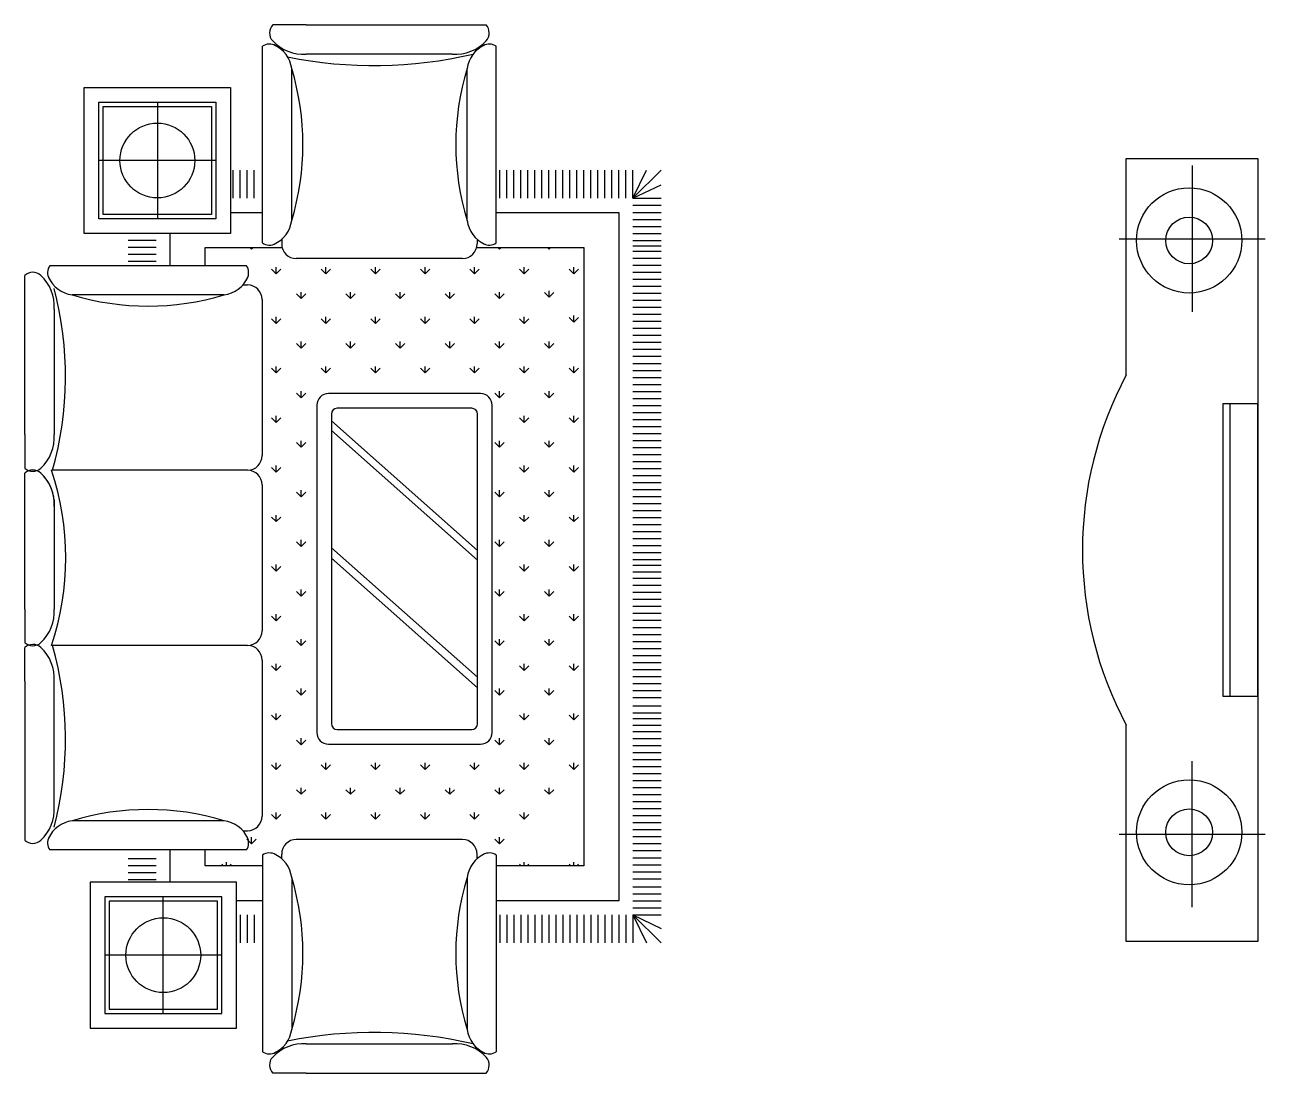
# Model space of a CAD drawing. Header units: millimetres. Extents: x 242 to 4486, y 19 to 3608.
import ezdxf

# ---------------------------------------------------------------- set-up
doc = ezdxf.new("R2010")
doc.units = ezdxf.units.MM
doc.layers.add('Furniture_家具', color=253, linetype='Continuous')

# ---------------------------------------------------------------- blocks, each defined once
blk = doc.blocks.new('沙发3AAB9817-A7BB-4267-5096-0D3EF65C483C', base_point=(-3296.3, -166.9))
at = {"layer": 'Furniture_家具'}
for p, q in [((-2333.2, 3422), (-2448, 3422)), ((-2333.2, 3422), (-1833.2, 3422)), ((-1833.2, 3422), (-1718.4, 3422)), ((-2483.2, 2675.5), (-2483.2, 3348.5)), ((-1833.2, 3322), (-2333.2, 3322)), ((-1683.2, 2675.5), (-1683.2, 3348.5)), ((-2383.2, 2752), (-2383.2, 3272)), ((-1783.2, 2752), (-1783.2, 3272)), ((-3092.8, 3207.4), (-2592.8, 3207.4)), ((-3092.8, 2707.4), (-3092.8, 3207.4)), ((-2592.8, 3207.4), (-2592.8, 2707.4)), ((-3042.8, 3157.4), (-2642.8, 3157.4)), ((-3042.8, 2757.4), (-3042.8, 3157.4)), ((-3027.8, 3142.4), (-2657.8, 3142.4)), ((-3027.8, 2772.4), (-3027.8, 3142.4)), ((-2842.8, 3157.4), (-2842.8, 2757.4)), ((-2657.8, 3142.4), (-2657.8, 2772.4)), ((-2642.8, 3157.4), (-2642.8, 2757.4)), ((-2642.8, 2957.4), (-3042.8, 2957.4)), ((-2583.2, 2828), (-2583.2, 2924)), ((-2559.2, 2828), (-2559.2, 2924)), ((-2535.2, 2828), (-2535.2, 2924)), ((-2511.2, 2828), (-2511.2, 2924)), ((-1671.6, 2828), (-1671.6, 2924)), ((-1647.6, 2828), (-1647.6, 2924)), ((-1623.6, 2828), (-1623.6, 2924)), ((-1599.6, 2828), (-1599.6, 2924)), ((-1575.6, 2828), (-1575.6, 2924)), ((-1551.6, 2828), (-1551.6, 2924)), ((-1527.6, 2828), (-1527.6, 2924)), ((-1503.6, 2828), (-1503.6, 2924)), ((-1479.6, 2828), (-1479.6, 2924)), ((-1455.6, 2828), (-1455.6, 2924)), ((-1431.6, 2828), (-1431.6, 2924)), ((-1407.6, 2828), (-1407.6, 2924)), ((-1383.6, 2828), (-1383.6, 2924)), ((-1359.6, 2828), (-1359.6, 2924)), ((-1335.6, 2828), (-1335.6, 2924)), ((-1311.6, 2828), (-1311.6, 2924)), ((-1287.6, 2828), (-1287.6, 2924)), ((-1263.6, 2828), (-1263.6, 2924)), ((-1239.6, 2828), (-1239.6, 2924)), ((-1215.6, 2828), (-1169.3, 2924)), ((-1215.6, 2828), (-1119.6, 2924)), ((-1215.6, 2828), (-1215.6, 2924)), ((-1215.6, 2828), (-1119.6, 2874.4)), ((-1215.6, 2828), (-1119.6, 2828)), ((-1215.6, 2804), (-1119.6, 2804)), ((-2657.8, 2772.4), (-3027.8, 2772.4)), ((-2592.8, 2780), (-2483.2, 2780)), ((-1683.2, 2780), (-1263.6, 2780)), ((-1263.6, 2780), (-1263.6, 423.4)), ((-1215.6, 2780), (-1119.6, 2780)), ((-2642.8, 2757.4), (-3042.8, 2757.4)), ((-1215.6, 2756), (-1119.6, 2756)), ((-1215.6, 2732), (-1119.6, 2732)), ((-2592.8, 2707.4), (-3092.8, 2707.4)), ((-2847.2, 2684), (-2943.2, 2684)), ((-2799.2, 2597.3), (-2799.2, 2707.4)), ((-2417.4, 2687.7), (-2417.4, 2672)), ((-1749, 2687.7), (-1749, 2672)), ((-1215.6, 2708), (-1119.6, 2708)), ((-1215.6, 2684), (-1119.6, 2684)), ((-2847.2, 2660), (-2943.2, 2660)), ((-2847.2, 2636), (-2943.2, 2636)), ((-2679.2, 2597.3), (-2679.2, 2660)), ((-2679.2, 2660), (-2416, 2660)), ((-2521, 2654.5), (-2526.5, 2660)), ((-2521, 2654.5), (-2521, 2660)), ((-2521, 2654.5), (-2515.5, 2660)), ((-1750.4, 2660), (-1383.6, 2660)), ((-1672.4, 2654.5), (-1677.9, 2660)), ((-1672.4, 2654.5), (-1672.4, 2660)), ((-1672.4, 2654.5), (-1667, 2660)), ((-1502.7, 2654.5), (-1508.2, 2660)), ((-1502.7, 2654.5), (-1502.7, 2660)), ((-1502.7, 2654.5), (-1497.3, 2660)), ((-1383.6, 2660), (-1383.6, 543.4)), ((-1215.6, 2665.4), (-1119.6, 2665.4)), ((-1215.6, 2647.1), (-1119.6, 2647.1)), ((-2537.9, 2597.3), (-3210.8, 2597.3)), ((-2847.2, 2612), (-2943.2, 2612)), ((-2436.1, 2569.7), (-2436.1, 2592.2)), ((-1799, 2622), (-2367.4, 2622)), ((-2266.4, 2569.7), (-2266.4, 2592.2)), ((-2096.7, 2569.7), (-2096.7, 2592.2)), ((-1927, 2569.7), (-1927, 2592.2)), ((-1757.3, 2569.7), (-1757.3, 2592.2)), ((-1587.6, 2569.7), (-1587.6, 2592.2)), ((-1417.9, 2569.7), (-1417.9, 2592.2)), ((-1215.6, 2623.1), (-1119.6, 2623.1)), ((-1215.6, 2599.1), (-1119.6, 2599.1)), ((-3296.3, 2449.1), (-3296.3, 2563.9)), ((-2436.1, 2569.7), (-2452, 2585.6)), ((-2436.1, 2569.7), (-2420.2, 2585.6)), ((-2266.4, 2569.7), (-2282.3, 2585.6)), ((-2266.4, 2569.7), (-2250.5, 2585.6)), ((-2096.7, 2569.7), (-2112.6, 2585.6)), ((-2096.7, 2569.7), (-2080.8, 2585.6)), ((-1927, 2569.7), (-1942.9, 2585.6)), ((-1927, 2569.7), (-1911.1, 2585.6)), ((-1757.3, 2569.7), (-1773.2, 2585.6)), ((-1757.3, 2569.7), (-1741.4, 2585.6)), ((-1587.6, 2569.7), (-1603.5, 2585.6)), ((-1587.6, 2569.7), (-1571.7, 2585.6)), ((-1417.9, 2569.7), (-1433.8, 2585.6)), ((-1417.9, 2569.7), (-1402, 2585.6)), ((-1215.6, 2575.1), (-1119.6, 2575.1)), ((-1215.6, 2551.1), (-1119.6, 2551.1)), ((-2550.1, 2531.6), (-2534.4, 2531.6)), ((-2351.3, 2484.8), (-2351.3, 2507.3)), ((-2181.6, 2484.8), (-2181.6, 2507.3)), ((-2011.9, 2484.8), (-2011.9, 2507.3)), ((-1842.2, 2484.8), (-1842.2, 2507.3)), ((-1672.4, 2484.8), (-1672.4, 2507.3)), ((-1502.7, 2489.2), (-1518.7, 2505.1)), ((-1502.7, 2489.2), (-1502.7, 2511.7)), ((-1502.7, 2489.2), (-1486.8, 2505.1)), ((-1215.6, 2527.1), (-1119.6, 2527.1)), ((-2614.4, 2497.3), (-3134.4, 2497.3)), ((-2484.4, 2481.6), (-2484.4, 1947.3)), ((-2351.3, 2484.8), (-2367.2, 2500.7)), ((-2351.3, 2484.8), (-2335.4, 2500.7)), ((-2181.6, 2484.8), (-2197.5, 2500.7)), ((-2181.6, 2484.8), (-2165.7, 2500.7)), ((-2011.9, 2484.8), (-2027.8, 2500.7)), ((-2011.9, 2484.8), (-1995.9, 2500.7)), ((-1842.2, 2484.8), (-1858.1, 2500.7)), ((-1842.2, 2484.8), (-1826.2, 2500.7)), ((-1672.4, 2484.8), (-1688.4, 2500.7)), ((-1672.4, 2484.8), (-1656.5, 2500.7)), ((-1215.6, 2503.1), (-1119.6, 2503.1)), ((-1215.6, 2479.1), (-1119.6, 2479.1)), ((-3296.3, 2019.6), (-3296.3, 2449.1)), ((-3196.3, 2449.1), (-3196.3, 2019.6)), ((-2436.1, 2400), (-2436.1, 2422.5)), ((-2266.4, 2400), (-2266.4, 2422.5)), ((-2096.7, 2400), (-2096.7, 2422.5)), ((-1927, 2400), (-1927, 2422.5)), ((-1757.3, 2400), (-1757.3, 2422.5)), ((-1587.6, 2400), (-1587.6, 2422.5)), ((-1417.9, 2404.3), (-1433.8, 2420.2)), ((-1417.9, 2404.3), (-1417.9, 2426.8)), ((-1417.9, 2404.3), (-1402, 2420.2)), ((-1215.6, 2455.1), (-1119.6, 2455.1)), ((-1215.6, 2431.1), (-1119.6, 2431.1)), ((-2436.1, 2400), (-2452, 2415.9)), ((-2436.1, 2400), (-2420.2, 2415.9)), ((-2266.4, 2400), (-2282.3, 2415.9)), ((-2266.4, 2400), (-2250.5, 2415.9)), ((-2096.7, 2400), (-2112.6, 2415.9)), ((-2096.7, 2400), (-2080.8, 2415.9)), ((-1927, 2400), (-1942.9, 2415.9)), ((-1927, 2400), (-1911.1, 2415.9)), ((-1757.3, 2400), (-1773.2, 2415.9)), ((-1757.3, 2400), (-1741.4, 2415.9)), ((-1587.6, 2400), (-1603.5, 2415.9)), ((-1587.6, 2400), (-1571.7, 2415.9)), ((-1215.6, 2407.1), (-1119.6, 2407.1)), ((-1215.6, 2383.1), (-1119.6, 2383.1)), ((-2351.3, 2315.1), (-2351.3, 2337.6)), ((-2181.6, 2315.1), (-2181.6, 2337.6)), ((-2011.9, 2315.1), (-2011.9, 2337.6)), ((-1842.2, 2315.1), (-1842.2, 2337.6)), ((-1672.4, 2315.1), (-1672.4, 2337.6)), ((-1502.7, 2315.1), (-1502.7, 2337.6)), ((-1215.6, 2359.1), (-1119.6, 2359.1)), ((-1215.6, 2335.1), (-1119.6, 2335.1)), ((-2351.3, 2315.1), (-2367.2, 2331)), ((-2351.3, 2315.1), (-2335.4, 2331)), ((-2181.6, 2315.1), (-2197.5, 2331)), ((-2181.6, 2315.1), (-2165.7, 2331)), ((-2011.9, 2315.1), (-2027.8, 2331)), ((-2011.9, 2315.1), (-1995.9, 2331)), ((-1842.2, 2315.1), (-1858.1, 2331)), ((-1842.2, 2315.1), (-1826.2, 2331)), ((-1672.4, 2315.1), (-1688.4, 2331)), ((-1672.4, 2315.1), (-1656.5, 2331)), ((-1502.7, 2315.1), (-1518.7, 2331)), ((-1502.7, 2315.1), (-1486.8, 2331)), ((-1215.6, 2311.1), (-1119.6, 2311.1)), ((-2436.1, 2230.3), (-2436.1, 2252.8)), ((-2266.4, 2230.3), (-2266.4, 2252.8)), ((-2096.7, 2230.3), (-2096.7, 2252.8)), ((-1927, 2230.3), (-1927, 2252.8)), ((-1757.3, 2230.3), (-1757.3, 2252.8)), ((-1587.6, 2230.3), (-1587.6, 2252.8)), ((-1417.9, 2230.3), (-1417.9, 2252.8)), ((-1215.6, 2287.1), (-1119.6, 2287.1)), ((-1215.6, 2263.1), (-1119.6, 2263.1)), ((-2436.1, 2230.3), (-2452, 2246.2)), ((-2436.1, 2230.3), (-2420.2, 2246.2)), ((-2266.4, 2230.3), (-2282.3, 2246.2)), ((-2266.4, 2230.3), (-2250.5, 2246.2)), ((-2096.7, 2230.3), (-2112.6, 2246.2)), ((-2096.7, 2230.3), (-2080.8, 2246.2)), ((-1927, 2230.3), (-1942.9, 2246.2)), ((-1927, 2230.3), (-1911.1, 2246.2)), ((-1757.3, 2230.3), (-1773.2, 2246.2)), ((-1757.3, 2230.3), (-1741.4, 2246.2)), ((-1587.6, 2230.3), (-1603.5, 2246.2)), ((-1587.6, 2230.3), (-1571.7, 2246.2)), ((-1417.9, 2230.3), (-1433.8, 2246.2)), ((-1417.9, 2230.3), (-1402, 2246.2)), ((-1215.6, 2239.1), (-1119.6, 2239.1)), ((-1215.6, 2215.1), (-1119.6, 2215.1)), ((-2351.3, 2145.4), (-2351.3, 2167.9)), ((-1672.4, 2145.4), (-1672.4, 2167.9)), ((-1502.7, 2145.4), (-1502.7, 2167.9)), ((-1215.6, 2191.1), (-1119.6, 2191.1)), ((-1215.6, 2167.1), (-1119.6, 2167.1)), ((-2351.3, 2145.4), (-2367.2, 2161.3)), ((-2351.3, 2145.4), (-2335.4, 2161.3)), ((-1737.4, 2159.5), (-2257.4, 2159.5)), ((-1672.4, 2145.4), (-1688.4, 2161.3)), ((-1672.4, 2145.4), (-1656.5, 2161.3)), ((-1502.7, 2145.4), (-1518.7, 2161.3)), ((-1502.7, 2145.4), (-1486.8, 2161.3)), ((-1215.6, 2143.1), (-1119.6, 2143.1)), ((-2436.1, 2060.6), (-2436.1, 2083.1)), ((-2297.4, 2119.5), (-2297.4, 999.5)), ((-2247.4, 2089.5), (-2247.4, 1029.5)), ((-1767.4, 2109.5), (-2227.4, 2109.5)), ((-1747.4, 1029.5), (-1747.4, 2089.5)), ((-1697.4, 999.5), (-1697.4, 2119.5)), ((-1587.6, 2060.6), (-1587.6, 2083.1)), ((-1417.9, 2060.6), (-1417.9, 2083.1)), ((-1215.6, 2119.1), (-1119.6, 2119.1)), ((-1215.6, 2095.1), (-1119.6, 2095.1)), ((-2436.1, 2060.6), (-2452, 2076.5)), ((-2436.1, 2060.6), (-2420.2, 2076.5)), ((-2247.4, 2066), (-1747.4, 1622.3)), ((-1587.6, 2060.6), (-1603.5, 2076.5)), ((-1587.6, 2060.6), (-1571.7, 2076.5)), ((-1417.9, 2060.6), (-1433.8, 2076.5)), ((-1417.9, 2060.6), (-1402, 2076.5)), ((-1215.6, 2071.1), (-1119.6, 2071.1)), ((-1215.6, 2047.1), (-1119.6, 2047.1)), ((-3296.3, 2019.6), (-3296.3, 1904.8)), ((-2351.3, 1975.7), (-2351.3, 1998.2)), ((-2247.4, 2032.8), (-1747.4, 1589.1)), ((-1672.4, 1975.7), (-1672.4, 1998.2)), ((-1502.7, 1975.7), (-1502.7, 1998.2)), ((-1215.6, 2023.1), (-1119.6, 2023.1)), ((-1215.6, 1999.1), (-1119.6, 1999.1)), ((-2351.3, 1975.7), (-2367.2, 1991.6)), ((-2351.3, 1975.7), (-2335.4, 1991.6)), ((-1672.4, 1975.7), (-1688.4, 1991.6)), ((-1672.4, 1975.7), (-1656.5, 1991.6)), ((-1502.7, 1975.7), (-1518.7, 1991.6)), ((-1502.7, 1975.7), (-1486.8, 1991.6)), ((-1215.6, 1975.1), (-1119.6, 1975.1)), ((-2436.1, 1890.9), (-2436.1, 1913.4)), ((-1587.6, 1890.9), (-1587.6, 1913.4)), ((-1417.9, 1890.9), (-1417.9, 1913.4)), ((-1215.6, 1951.1), (-1119.6, 1951.1)), ((-1215.6, 1927.1), (-1119.6, 1927.1)), ((-3296.3, 1772.5), (-3296.3, 1887.3)), ((-2534.4, 1897.3), (-3205.4, 1897.3)), ((-2436.1, 1890.9), (-2452, 1906.8)), ((-2436.1, 1890.9), (-2420.2, 1906.8)), ((-1587.6, 1890.9), (-1603.5, 1906.8)), ((-1587.6, 1890.9), (-1571.7, 1906.8)), ((-1417.9, 1890.9), (-1433.8, 1906.8)), ((-1417.9, 1890.9), (-1402, 1906.8)), ((-1215.6, 1903.1), (-1119.6, 1903.1)), ((-1215.6, 1879.1), (-1119.6, 1879.1)), ((-3296.3, 1422.1), (-3296.3, 1851.7)), ((-2484.4, 1847.3), (-2484.4, 1347.3)), ((-2351.3, 1806), (-2351.3, 1828.5)), ((-1672.4, 1806), (-1672.4, 1828.5)), ((-1502.7, 1806), (-1502.7, 1828.5)), ((-1215.6, 1855.1), (-1119.6, 1855.1)), ((-1215.6, 1831.1), (-1119.6, 1831.1)), ((-3196.3, 1795.7), (-3196.3, 1422.1)), ((-2351.3, 1806), (-2367.2, 1821.9)), ((-2351.3, 1806), (-2335.4, 1821.9)), ((-1672.4, 1806), (-1688.4, 1821.9)), ((-1672.4, 1806), (-1656.5, 1821.9)), ((-1502.7, 1806), (-1518.7, 1821.9)), ((-1502.7, 1806), (-1486.8, 1821.9)), ((-1215.6, 1807.1), (-1119.6, 1807.1)), ((-1215.6, 1783.1), (-1119.6, 1783.1)), ((-2436.1, 1721.2), (-2436.1, 1743.7)), ((-1587.6, 1721.2), (-1587.6, 1743.7)), ((-1417.9, 1721.2), (-1417.9, 1743.7)), ((-1215.6, 1759.1), (-1119.6, 1759.1)), ((-2436.1, 1721.2), (-2452, 1737.1)), ((-2436.1, 1721.2), (-2420.2, 1737.1)), ((-1587.6, 1721.2), (-1603.5, 1737.1)), ((-1587.6, 1721.2), (-1571.7, 1737.1)), ((-1417.9, 1721.2), (-1433.8, 1737.1)), ((-1417.9, 1721.2), (-1402, 1737.1)), ((-1215.6, 1735.1), (-1119.6, 1735.1)), ((-1215.6, 1711.1), (-1119.6, 1711.1)), ((-2351.3, 1636.3), (-2351.3, 1658.8)), ((-1672.4, 1636.3), (-1672.4, 1658.8)), ((-1502.7, 1636.3), (-1502.7, 1658.8)), ((-1215.6, 1687.1), (-1119.6, 1687.1)), ((-1215.6, 1663.1), (-1119.6, 1663.1)), ((-2351.3, 1636.3), (-2367.2, 1652.2)), ((-2351.3, 1636.3), (-2335.4, 1652.2)), ((-2247.4, 1632.1), (-1747.4, 1188.4)), ((-1672.4, 1636.3), (-1688.4, 1652.2)), ((-1672.4, 1636.3), (-1656.5, 1652.2)), ((-1502.7, 1636.3), (-1518.7, 1652.2)), ((-1502.7, 1636.3), (-1486.8, 1652.2)), ((-1215.6, 1639.1), (-1119.6, 1639.1)), ((-1215.6, 1615.1), (-1119.6, 1615.1)), ((-2436.1, 1551.5), (-2436.1, 1574)), ((-2247.4, 1595.8), (-1747.4, 1152.1)), ((-1587.6, 1551.5), (-1587.6, 1574)), ((-1417.9, 1551.5), (-1417.9, 1574)), ((-1215.6, 1591.1), (-1119.6, 1591.1)), ((-1215.6, 1572.2), (-1119.6, 1572.2)), ((-2436.1, 1551.5), (-2452, 1567.4)), ((-2436.1, 1551.5), (-2420.2, 1567.4)), ((-1587.6, 1551.5), (-1603.5, 1567.4)), ((-1587.6, 1551.5), (-1571.7, 1567.4)), ((-1417.9, 1551.5), (-1433.8, 1567.4)), ((-1417.9, 1551.5), (-1402, 1567.4)), ((-1215.6, 1549.3), (-1119.6, 1549.3)), ((-2351.3, 1466.6), (-2351.3, 1489.1)), ((-1672.4, 1466.6), (-1672.4, 1489.1)), ((-1502.7, 1466.6), (-1502.7, 1489.1)), ((-1215.6, 1527.4), (-1119.6, 1527.4)), ((-1215.6, 1503.4), (-1119.6, 1503.4)), ((-2351.3, 1466.6), (-2367.2, 1482.5)), ((-2351.3, 1466.6), (-2335.4, 1482.5)), ((-1672.4, 1466.6), (-1688.4, 1482.5)), ((-1672.4, 1466.6), (-1656.5, 1482.5)), ((-1502.7, 1466.6), (-1518.7, 1482.5)), ((-1502.7, 1466.6), (-1486.8, 1482.5)), ((-1215.6, 1479.4), (-1119.6, 1479.4)), ((-1215.6, 1455.4), (-1119.6, 1455.4)), ((-3296.3, 1422.1), (-3296.3, 1307.3)), ((-2436.1, 1381.8), (-2436.1, 1404.3)), ((-1587.6, 1381.8), (-1587.6, 1404.3)), ((-1417.9, 1381.8), (-1417.9, 1404.3)), ((-1215.6, 1431.4), (-1119.6, 1431.4)), ((-1215.6, 1407.4), (-1119.6, 1407.4)), ((-2436.1, 1381.8), (-2452, 1397.7)), ((-2436.1, 1381.8), (-2420.2, 1397.7)), ((-1587.6, 1381.8), (-1603.5, 1397.7)), ((-1587.6, 1381.8), (-1571.7, 1397.7)), ((-1417.9, 1381.8), (-1433.8, 1397.7)), ((-1417.9, 1381.8), (-1402, 1397.7)), ((-1215.6, 1383.4), (-1119.6, 1383.4)), ((-1215.6, 1359.4), (-1119.6, 1359.4)), ((-2351.3, 1296.9), (-2351.3, 1319.4)), ((-1672.4, 1296.9), (-1672.4, 1319.4)), ((-1502.7, 1296.9), (-1502.7, 1319.4)), ((-1215.6, 1335.4), (-1119.6, 1335.4)), ((-3296.3, 1175.1), (-3296.3, 1289.9)), ((-2534.4, 1297.3), (-3204.6, 1297.3)), ((-2351.3, 1296.9), (-2367.2, 1312.8)), ((-2351.3, 1296.9), (-2335.4, 1312.8)), ((-1672.4, 1296.9), (-1688.4, 1312.8)), ((-1672.4, 1296.9), (-1656.5, 1312.8)), ((-1502.7, 1296.9), (-1518.7, 1312.8)), ((-1502.7, 1296.9), (-1486.8, 1312.8)), ((-1215.6, 1311.4), (-1119.6, 1311.4)), ((-1215.6, 1287.4), (-1119.6, 1287.4)), ((-2484.4, 1247.3), (-2484.4, 713.1)), ((-2436.1, 1212), (-2436.1, 1234.5)), ((-1587.6, 1212), (-1587.6, 1234.5)), ((-1417.9, 1212), (-1417.9, 1234.5)), ((-1215.6, 1263.4), (-1119.6, 1263.4)), ((-1215.6, 1239.4), (-1119.6, 1239.4)), ((-2436.1, 1212), (-2452, 1228)), ((-2436.1, 1212), (-2420.2, 1228)), ((-1587.6, 1212), (-1603.5, 1228)), ((-1587.6, 1212), (-1571.7, 1228)), ((-1417.9, 1212), (-1433.8, 1228)), ((-1417.9, 1212), (-1402, 1228)), ((-1215.6, 1215.4), (-1119.6, 1215.4)), ((-1215.6, 1191.4), (-1119.6, 1191.4)), ((-3296.3, 1175.1), (-3296.3, 745.5)), ((-3196.3, 745.5), (-3196.3, 1175.1)), ((-2351.3, 1127.2), (-2351.3, 1149.7)), ((-1672.4, 1127.2), (-1672.4, 1149.7)), ((-1502.7, 1127.2), (-1502.7, 1149.7)), ((-1215.6, 1167.4), (-1119.6, 1167.4)), ((-2351.3, 1127.2), (-2367.2, 1143.1)), ((-2351.3, 1127.2), (-2335.4, 1143.1)), ((-1672.4, 1127.2), (-1688.4, 1143.1)), ((-1672.4, 1127.2), (-1656.5, 1143.1)), ((-1502.7, 1127.2), (-1518.7, 1143.1)), ((-1502.7, 1127.2), (-1486.8, 1143.1)), ((-1215.6, 1143.4), (-1119.6, 1143.4)), ((-1215.6, 1119.4), (-1119.6, 1119.4)), ((-2436.1, 1042.3), (-2436.1, 1064.8)), ((-1587.6, 1042.3), (-1587.6, 1064.8)), ((-1417.9, 1042.3), (-1417.9, 1064.8)), ((-1215.6, 1090.8), (-1119.6, 1090.8)), ((-1215.6, 1066.8), (-1119.6, 1066.8)), ((-2436.1, 1042.3), (-2452, 1058.3)), ((-2436.1, 1042.3), (-2420.2, 1058.3)), ((-1587.6, 1042.3), (-1603.5, 1058.3)), ((-1587.6, 1042.3), (-1571.7, 1058.3)), ((-1417.9, 1042.3), (-1433.8, 1058.3)), ((-1417.9, 1042.3), (-1402, 1058.3)), ((-1215.6, 1047.9), (-1119.6, 1047.9)), ((-1215.6, 1025), (-1119.6, 1025)), ((-2351.3, 957.5), (-2351.3, 980)), ((-2227.4, 1009.5), (-1767.4, 1009.5)), ((-1672.4, 957.5), (-1672.4, 980)), ((-1502.7, 957.5), (-1502.7, 980)), ((-1215.6, 1003), (-1119.6, 1003)), ((-1215.6, 979), (-1119.6, 979)), ((-2351.3, 957.5), (-2367.2, 973.4)), ((-2351.3, 957.5), (-2335.4, 973.4)), ((-2257.4, 959.5), (-1737.4, 959.5)), ((-1672.4, 957.5), (-1688.4, 973.4)), ((-1672.4, 957.5), (-1656.5, 973.4)), ((-1502.7, 957.5), (-1518.7, 973.4)), ((-1502.7, 957.5), (-1486.8, 973.4)), ((-1215.6, 955), (-1119.6, 955)), ((-2436.1, 872.6), (-2436.1, 895.1)), ((-2266.4, 872.6), (-2266.4, 895.1)), ((-2096.7, 872.6), (-2096.7, 895.1)), ((-1927, 872.6), (-1927, 895.1)), ((-1757.3, 872.6), (-1757.3, 895.1)), ((-1587.6, 872.6), (-1587.6, 895.1)), ((-1417.9, 872.6), (-1417.9, 895.1)), ((-1215.6, 931), (-1119.6, 931)), ((-1215.6, 907), (-1119.6, 907)), ((-2436.1, 872.6), (-2452, 888.5)), ((-2436.1, 872.6), (-2420.2, 888.5)), ((-2266.4, 872.6), (-2282.3, 888.5)), ((-2266.4, 872.6), (-2250.5, 888.5)), ((-2096.7, 872.6), (-2112.6, 888.5)), ((-2096.7, 872.6), (-2080.8, 888.5)), ((-1927, 872.6), (-1942.9, 888.5)), ((-1927, 872.6), (-1911.1, 888.5)), ((-1757.3, 872.6), (-1773.2, 888.5)), ((-1757.3, 872.6), (-1741.4, 888.5)), ((-1587.6, 872.6), (-1603.5, 888.5)), ((-1587.6, 872.6), (-1571.7, 888.5)), ((-1417.9, 872.6), (-1433.8, 888.5)), ((-1417.9, 872.6), (-1402, 888.5)), ((-1215.6, 883), (-1119.6, 883)), ((-1215.6, 859), (-1119.6, 859)), ((-2351.3, 787.8), (-2351.3, 810.3)), ((-2181.6, 787.8), (-2181.6, 810.3)), ((-2011.9, 787.8), (-2011.9, 810.3)), ((-1842.2, 787.8), (-1842.2, 810.3)), ((-1672.4, 787.8), (-1672.4, 810.3)), ((-1502.7, 787.8), (-1502.7, 810.3)), ((-1215.6, 835), (-1119.6, 835)), ((-1215.6, 811), (-1119.6, 811)), ((-2351.3, 787.8), (-2367.2, 803.7)), ((-2351.3, 787.8), (-2335.4, 803.7)), ((-2181.6, 787.8), (-2197.5, 803.7)), ((-2181.6, 787.8), (-2165.7, 803.7)), ((-2011.9, 787.8), (-2027.8, 803.7)), ((-2011.9, 787.8), (-1995.9, 803.7)), ((-1842.2, 787.8), (-1858.1, 803.7)), ((-1842.2, 787.8), (-1826.2, 803.7)), ((-1672.4, 787.8), (-1688.4, 803.7)), ((-1672.4, 787.8), (-1656.5, 803.7)), ((-1502.7, 787.8), (-1518.7, 803.7)), ((-1502.7, 787.8), (-1486.8, 803.7)), ((-1215.6, 787), (-1119.6, 787)), ((-3296.3, 745.5), (-3296.3, 630.7)), ((-2436.1, 702.9), (-2436.1, 725.4)), ((-2266.4, 702.9), (-2266.4, 725.4)), ((-2096.7, 702.9), (-2096.7, 725.4)), ((-1927, 702.9), (-1927, 725.4)), ((-1757.3, 702.9), (-1757.3, 725.4)), ((-1587.6, 702.9), (-1587.6, 725.4)), ((-1215.6, 763), (-1119.6, 763)), ((-1215.6, 739), (-1119.6, 739)), ((-2614.4, 697.3), (-3134.4, 697.3)), ((-2436.1, 702.9), (-2452, 718.8)), ((-2436.1, 702.9), (-2420.2, 718.8)), ((-2266.4, 702.9), (-2282.3, 718.8)), ((-2266.4, 702.9), (-2250.5, 718.8)), ((-2096.7, 702.9), (-2112.6, 718.8)), ((-2096.7, 702.9), (-2080.8, 718.8)), ((-1927, 702.9), (-1942.9, 718.8)), ((-1927, 702.9), (-1911.1, 718.8)), ((-1757.3, 702.9), (-1773.2, 718.8)), ((-1757.3, 702.9), (-1741.4, 718.8)), ((-1587.6, 702.9), (-1603.5, 718.8)), ((-1587.6, 702.9), (-1571.7, 718.8)), ((-1215.6, 715), (-1119.6, 715)), ((-1215.6, 691), (-1119.6, 691)), ((-2550.1, 663.1), (-2534.4, 663.1)), ((-2521, 618.1), (-2521, 640.6)), ((-1672.4, 618.1), (-1672.4, 640.6)), ((-1215.6, 667), (-1119.6, 667)), ((-1215.6, 643), (-1119.6, 643)), ((-2537.9, 597.3), (-3210.8, 597.3)), ((-2799.2, 487.2), (-2799.2, 597.3)), ((-2679.2, 543.4), (-2679.2, 597.3)), ((-2521, 618.1), (-2536.9, 634)), ((-2521, 618.1), (-2505.1, 634)), ((-1799, 633.1), (-2367.4, 633.1)), ((-1672.4, 618.1), (-1688.4, 634)), ((-1672.4, 618.1), (-1656.5, 634)), ((-1215.6, 619), (-1119.6, 619)), ((-1215.6, 595), (-1119.6, 595)), ((-2847.2, 567.4), (-2943.2, 567.4)), ((-2605.8, 543.4), (-2605.8, 555.7)), ((-2483.2, 579.6), (-2483.2, -93.3)), ((-2417.4, 567.4), (-2417.4, 583.1)), ((-1749, 567.4), (-1749, 583.1)), ((-1683.2, 579.6), (-1683.2, -93.3)), ((-1587.6, 543.4), (-1587.6, 555.7)), ((-1417.9, 543.4), (-1417.9, 555.7)), ((-1215.6, 570.3), (-1119.6, 570.3)), ((-2847.2, 543.4), (-2943.2, 543.4)), ((-2847.2, 519.4), (-2943.2, 519.4)), ((-2483.2, 543.4), (-2679.2, 543.4)), ((-2616, 543.4), (-2621.7, 549.1)), ((-2595.7, 543.4), (-2589.9, 549.1)), ((-1383.6, 543.4), (-1683.2, 543.4)), ((-1597.7, 543.4), (-1603.5, 549.1)), ((-1577.5, 543.4), (-1571.7, 549.1)), ((-1428, 543.4), (-1433.8, 549.1)), ((-1407.8, 543.4), (-1402, 549.1)), ((-1215.6, 546.3), (-1119.6, 546.3)), ((-1215.6, 522.3), (-1119.6, 522.3)), ((-3072.6, 487.2), (-3072.6, -12.8)), ((-2572.6, 487.2), (-3072.6, 487.2)), ((-2847.2, 495.4), (-2943.2, 495.4)), ((-2572.6, -12.8), (-2572.6, 487.2)), ((-2383.2, 503.1), (-2383.2, -16.9)), ((-1783.2, 503.1), (-1783.2, -16.9)), ((-1215.6, 498.3), (-1119.6, 498.3)), ((-1215.6, 471.4), (-1118.9, 471.4)), ((-3022.6, 437.2), (-3022.6, 37.2)), ((-2622.6, 437.2), (-3022.6, 437.2)), ((-2822.6, 37.2), (-2822.6, 437.2)), ((-2622.6, 37.2), (-2622.6, 437.2)), ((-1215.6, 447.4), (-1119.6, 447.4)), ((-3007.6, 422.2), (-3007.6, 52.2)), ((-2637.6, 422.2), (-3007.6, 422.2)), ((-2637.6, 52.2), (-2637.6, 422.2)), ((-2483.2, 423.4), (-2572.6, 423.4)), ((-1263.6, 423.4), (-1683.2, 423.4)), ((-1215.6, 423.4), (-1119.6, 423.4)), ((-1215.6, 399.4), (-1119.6, 399.4)), ((-2559.2, 375.4), (-2559.2, 279.4)), ((-2535.2, 375.4), (-2535.2, 279.4)), ((-2511.2, 375.4), (-2511.2, 279.4)), ((-1671.6, 375.4), (-1671.6, 279.4)), ((-1647.6, 375.4), (-1647.6, 279.4)), ((-1623.6, 375.4), (-1623.6, 279.4)), ((-1599.6, 375.4), (-1599.6, 279.4)), ((-1575.6, 375.4), (-1575.6, 279.4)), ((-1551.6, 375.4), (-1551.6, 279.4)), ((-1527.6, 375.4), (-1527.6, 279.4)), ((-1503.6, 375.4), (-1503.6, 279.4)), ((-1479.6, 375.4), (-1479.6, 279.4)), ((-1455.6, 375.4), (-1455.6, 279.4)), ((-1431.6, 375.4), (-1431.6, 279.4)), ((-1407.6, 375.4), (-1407.6, 279.4)), ((-1383.6, 375.4), (-1383.6, 279.4)), ((-1359.6, 375.4), (-1359.6, 279.4)), ((-1335.6, 375.4), (-1335.6, 279.4)), ((-1311.6, 375.4), (-1311.6, 279.4)), ((-1287.6, 375.4), (-1287.6, 279.4)), ((-1263.6, 375.4), (-1263.6, 279.4)), ((-1239.6, 375.4), (-1239.6, 279.4)), ((-1215.6, 375.4), (-1119.6, 329)), ((-1215.6, 375.4), (-1169.3, 279.4)), ((-1215.6, 375.4), (-1119.6, 279.4)), ((-1215.6, 375.4), (-1215.6, 279.4)), ((-1215.6, 375.4), (-1119.6, 375.4)), ((-2622.6, 237.2), (-3022.6, 237.2)), ((-3007.6, 52.2), (-2637.6, 52.2)), ((-3022.6, 37.2), (-2622.6, 37.2)), ((-3072.6, -12.8), (-2572.6, -12.8)), ((-1833.2, -66.9), (-2333.2, -66.9)), ((-2333.2, -166.9), (-2448, -166.9)), ((-2333.2, -166.9), (-1833.2, -166.9)), ((-1833.2, -166.9), (-1718.4, -166.9))]:
    blk.add_line(p, q, dxfattribs=at)
for centre in [(-2842.8, 2957.4), (-2822.6, 237.2)]:
    blk.add_circle(centre, 128, dxfattribs=at)
for centre, radius, start, end in [((-2418.5, 3394.4), 40.4, 136.8792, 222.4735), ((-1747.9, 3394.4), 40.4, 317.5265, 43.1208), ((-2459.1, 3313.4), 42.5, 60.4247, 124.527), ((-2344.8, 3461.8), 140.3, 222.4735, 274.7369), ((-2344.8, 3461.8), 140.3, 222.4735, 274.7369), ((-2485.8, 3258.6), 103.4, 7.4323, 65.554), ((-1821.6, 3461.8), 140.3, 265.2631, 317.5265), ((-1680.6, 3258.6), 103.4, 114.446, 172.5677), ((-1707.3, 3313.4), 42.5, 55.473, 119.5753), ((-2101.7, 4764.8), 1482.4, 258.4976, 283.2254), ((-3241.9, 3012), 897.2, 343.1553, 16.8447), ((-924.5, 3012), 897.2, 163.1553, 196.8447), ((-2485.8, 2765.4), 103.4, 294.446, 352.5677), ((-1680.6, 2765.4), 103.4, 187.4323, 245.554), ((-2459.1, 2710.5), 42.5, 235.473, 299.5753), ((-1707.3, 2710.5), 42.5, 240.4247, 304.527), ((-2367.4, 2672), 50, 180, 270), ((-1799, 2672), 50, 270, 0), ((-3175.8, 2573.2), 42.5, 145.473, 209.5753), ((-2572.9, 2573.2), 42.5, 330.4247, 34.527), ((-3268.7, 2534.4), 40.4, 47.5265, 133.1208), ((-3336.2, 2460.7), 140.3, 355.2631, 47.5265), ((-3121, 2599.9), 103.4, 204.446, 262.5677), ((-2627.7, 2599.9), 103.4, 277.4323, 335.554), ((-4332.2, 2218.3), 1175.4, 344.1516, 14.861), ((-2534.4, 2481.6), 50, 0, 90), ((-2874.4, 3356.1), 897.2, 253.1553, 286.8447), ((-2257.4, 2119.5), 40, 90, 180), ((-1737.4, 2119.5), 40, 0, 90), ((-2227.4, 2089.5), 20, 90, 180), ((-1767.4, 2089.5), 20, 0, 90), ((-3336.2, 2008), 140.3, 312.4735, 4.7369), ((-3336.2, 2008), 140.3, 312.4735, 4.7369), ((-2534.4, 1947.3), 50, 270, 0), ((-3268.7, 1934.2), 40.4, 226.8792, 312.4735), ((-3268.7, 1857.8), 40.4, 47.5265, 133.1208), ((-3336.2, 1784.1), 140.3, 355.2631, 47.5265), ((-3336.2, 1784.1), 140.3, 4.7369, 47.5265), ((-4095.8, 1596.1), 939.9, 341.4643, 18.6897), ((-2534.4, 1847.3), 50, 0, 90), ((-3336.2, 1410.5), 140.3, 312.4735, 4.7369), ((-3336.2, 1410.5), 140.3, 312.4735, 4.7369), ((-2534.4, 1347.3), 50, 270, 0), ((-3268.7, 1336.8), 40.4, 226.8792, 312.4735), ((-3268.7, 1260.4), 40.4, 47.5265, 133.1208), ((-3336.2, 1186.7), 140.3, 355.2631, 47.5265), ((-3336.2, 1186.7), 140.3, 355.2631, 47.5265), ((-4332.2, 976.3), 1175.4, 345.139, 15.8484), ((-2534.4, 1247.3), 50, 0, 90), ((-2227.4, 1029.5), 20, 180, 270), ((-1767.4, 1029.5), 20, 270, 0), ((-2257.4, 999.5), 40, 180, 270), ((-1737.4, 999.5), 40, 270, 0), ((-3336.2, 733.9), 140.3, 312.4735, 4.7369), ((-2874.4, -161.4), 897.2, 73.1553, 106.8447), ((-3121, 594.8), 103.4, 97.4323, 155.554), ((-2627.7, 594.8), 103.4, 24.446, 82.5677), ((-2534.4, 713.1), 50, 270, 0), ((-3175.8, 621.4), 42.5, 150.4247, 214.527), ((-2572.9, 621.4), 42.5, 325.473, 29.5753), ((-3268.7, 660.2), 40.4, 226.8792, 312.4735), ((-2367.4, 583.1), 50, 90, 180), ((-1799, 583.1), 50, 0, 90), ((-2459.1, 544.6), 42.5, 60.4247, 124.527), ((-2485.8, 489.7), 103.4, 7.4323, 65.554), ((-1680.6, 489.7), 103.4, 114.446, 172.5677), ((-1707.3, 544.6), 42.5, 55.473, 119.5753), ((-3241.9, 243.1), 897.2, 343.1553, 16.8447), ((-924.5, 243.1), 897.2, 163.1553, 196.8447), ((-2485.8, -3.5), 103.4, 294.446, 352.5677), ((-2101.7, -1509.7), 1482.4, 76.7746, 101.5024), ((-1680.6, -3.5), 103.4, 187.4323, 245.554), ((-2344.8, -206.7), 140.3, 85.2631, 137.5265), ((-2344.8, -206.7), 140.3, 85.2631, 137.5265), ((-1821.6, -206.7), 140.3, 42.4735, 94.7369), ((-2459.1, -58.3), 42.5, 235.473, 299.5753), ((-2418.5, -139.3), 40.4, 137.5265, 223.1208), ((-1707.3, -58.3), 42.5, 240.4247, 304.527), ((-1747.9, -139.3), 40.4, 316.8792, 42.4735)]:
    blk.add_arc(centre, radius, start, end, dxfattribs=at)
blk = doc.blocks.new('电视柜11A5F75E-B670-4988-8497-9722748A768B', base_point=(322.1, 284))
at = {"layer": 'Furniture_家具'}
for p, q in [((472.1, 2963.9), (922.1, 2963.9)), ((472.1, 2223.9), (472.1, 2963.9)), ((697.2, 2939.7), (697.2, 2439.7)), ((922.1, 2963.9), (922.1, 284)), ((447.2, 2689.7), (947.2, 2689.7)), ((802.1, 2124), (802.1, 1124)), ((922.1, 2124), (802.1, 2124)), ((827.1, 1124), (827.1, 2124)), ((922.1, 1124), (922.1, 2124)), ((802.1, 1124), (922.1, 1124)), ((472.1, 284), (472.1, 1023.9)), ((697.2, 401.6), (697.2, 901.6)), ((447.2, 651.6), (947.2, 651.6)), ((922.1, 284), (472.1, 284))]:
    blk.add_line(p, q, dxfattribs=at)
for centre, radius in [((687.2, 2683.7), 180), ((687.2, 2683.7), 80), ((687.2, 657.6), 180), ((687.2, 657.6), 80)]:
    blk.add_circle(centre, radius, dxfattribs=at)
blk.add_arc((1597.1, 1623.9), 1275, 151.9275, 208.0725, dxfattribs=at)

msp = doc.modelspace()

# ---------------------------------------------------------------- block references
at = {"color": 7, "linetype": 'Continuous', "lineweight": 50, "ltscale": 137.119114}
for name, p in [('沙发3AAB9817-A7BB-4267-5096-0D3EF65C483C', (242.2, 18.9)), ('电视柜11A5F75E-B670-4988-8497-9722748A768B', (3860.7, 469.9))]:
    msp.add_blockref(name, p, dxfattribs=at)

doc.saveas('drawing.dxf')
